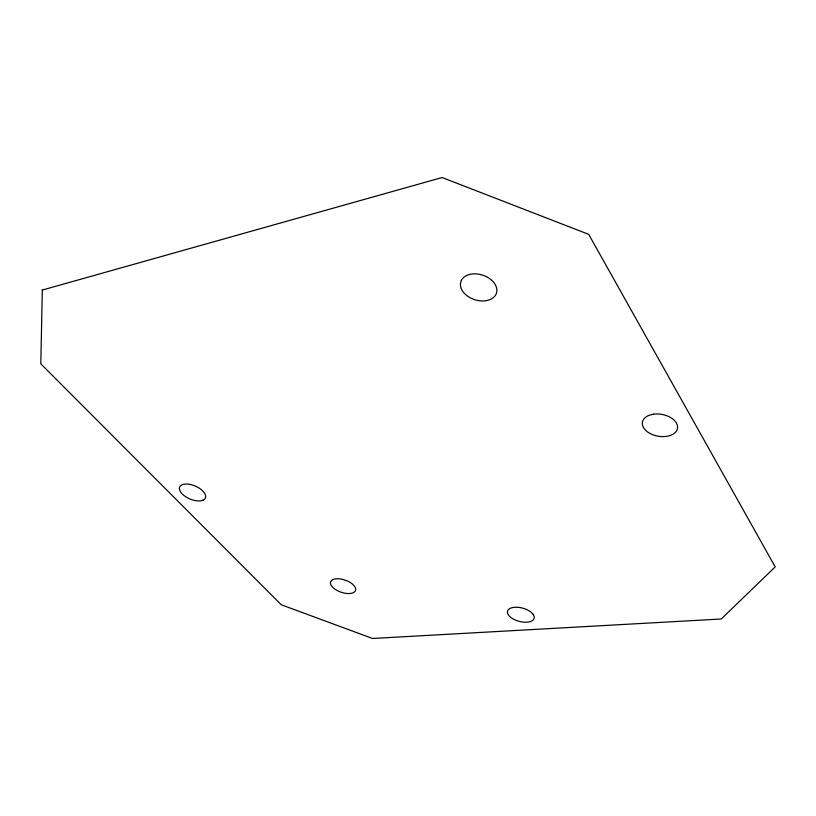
<?xml version="1.0" encoding="UTF-8"?>
<svg xmlns="http://www.w3.org/2000/svg" width="816" height="816" viewBox="0 0 816 816"><rect width="100%" height="100%" fill="white"/><g stroke="black" fill="none" stroke-linecap="round" stroke-linejoin="round"><path stroke-width="1.22" d="M42.32 290.047L40.8 363.814L281.275 604.768L372.524 638.479L721.242 618.997L775.2 566.896L588.693 234.345L442.099 177.521L42.32 290.047M461.305 280.449L460.418 283.703A18.737 12.913 17.9 0 0 485.408 300.798A18.737 12.913 17.9 0 0 491.161 279.786A18.737 12.913 17.9 0 0 461.305 280.449M331.622 580.4L330.643 581.818A13.178 6.385 19.1 0 0 346.392 593.436A13.178 6.385 19.1 0 0 352.716 584.327A13.178 6.385 19.1 0 0 331.622 580.4M203.031 500.198L200.644 500.84A13.984 7.007 23.3 0 1 182.243 493.966A13.984 7.007 23.3 0 1 184.273 484.143L187.221 484.031A13.984 7.007 23.3 0 1 202.807 491.018A13.984 7.007 23.3 0 1 203.031 500.198M653.31 414.212L649.271 415.232A17.819 11.077 10.1 0 0 643.559 427.676A17.819 11.077 10.1 0 0 661.909 436.621L666.346 436.407A17.819 11.077 10.1 0 0 676.342 422.933A17.819 11.077 10.1 0 0 653.31 414.212M532.889 614.02L530.941 612.092A13.78 6.844 14.9 0 0 514.825 607.267A13.78 6.844 14.9 0 0 507.674 613.591L508.837 615.539A13.78 6.844 14.9 0 0 526.81 622.2A13.78 6.844 14.9 0 0 532.889 614.02"/></g></svg>
